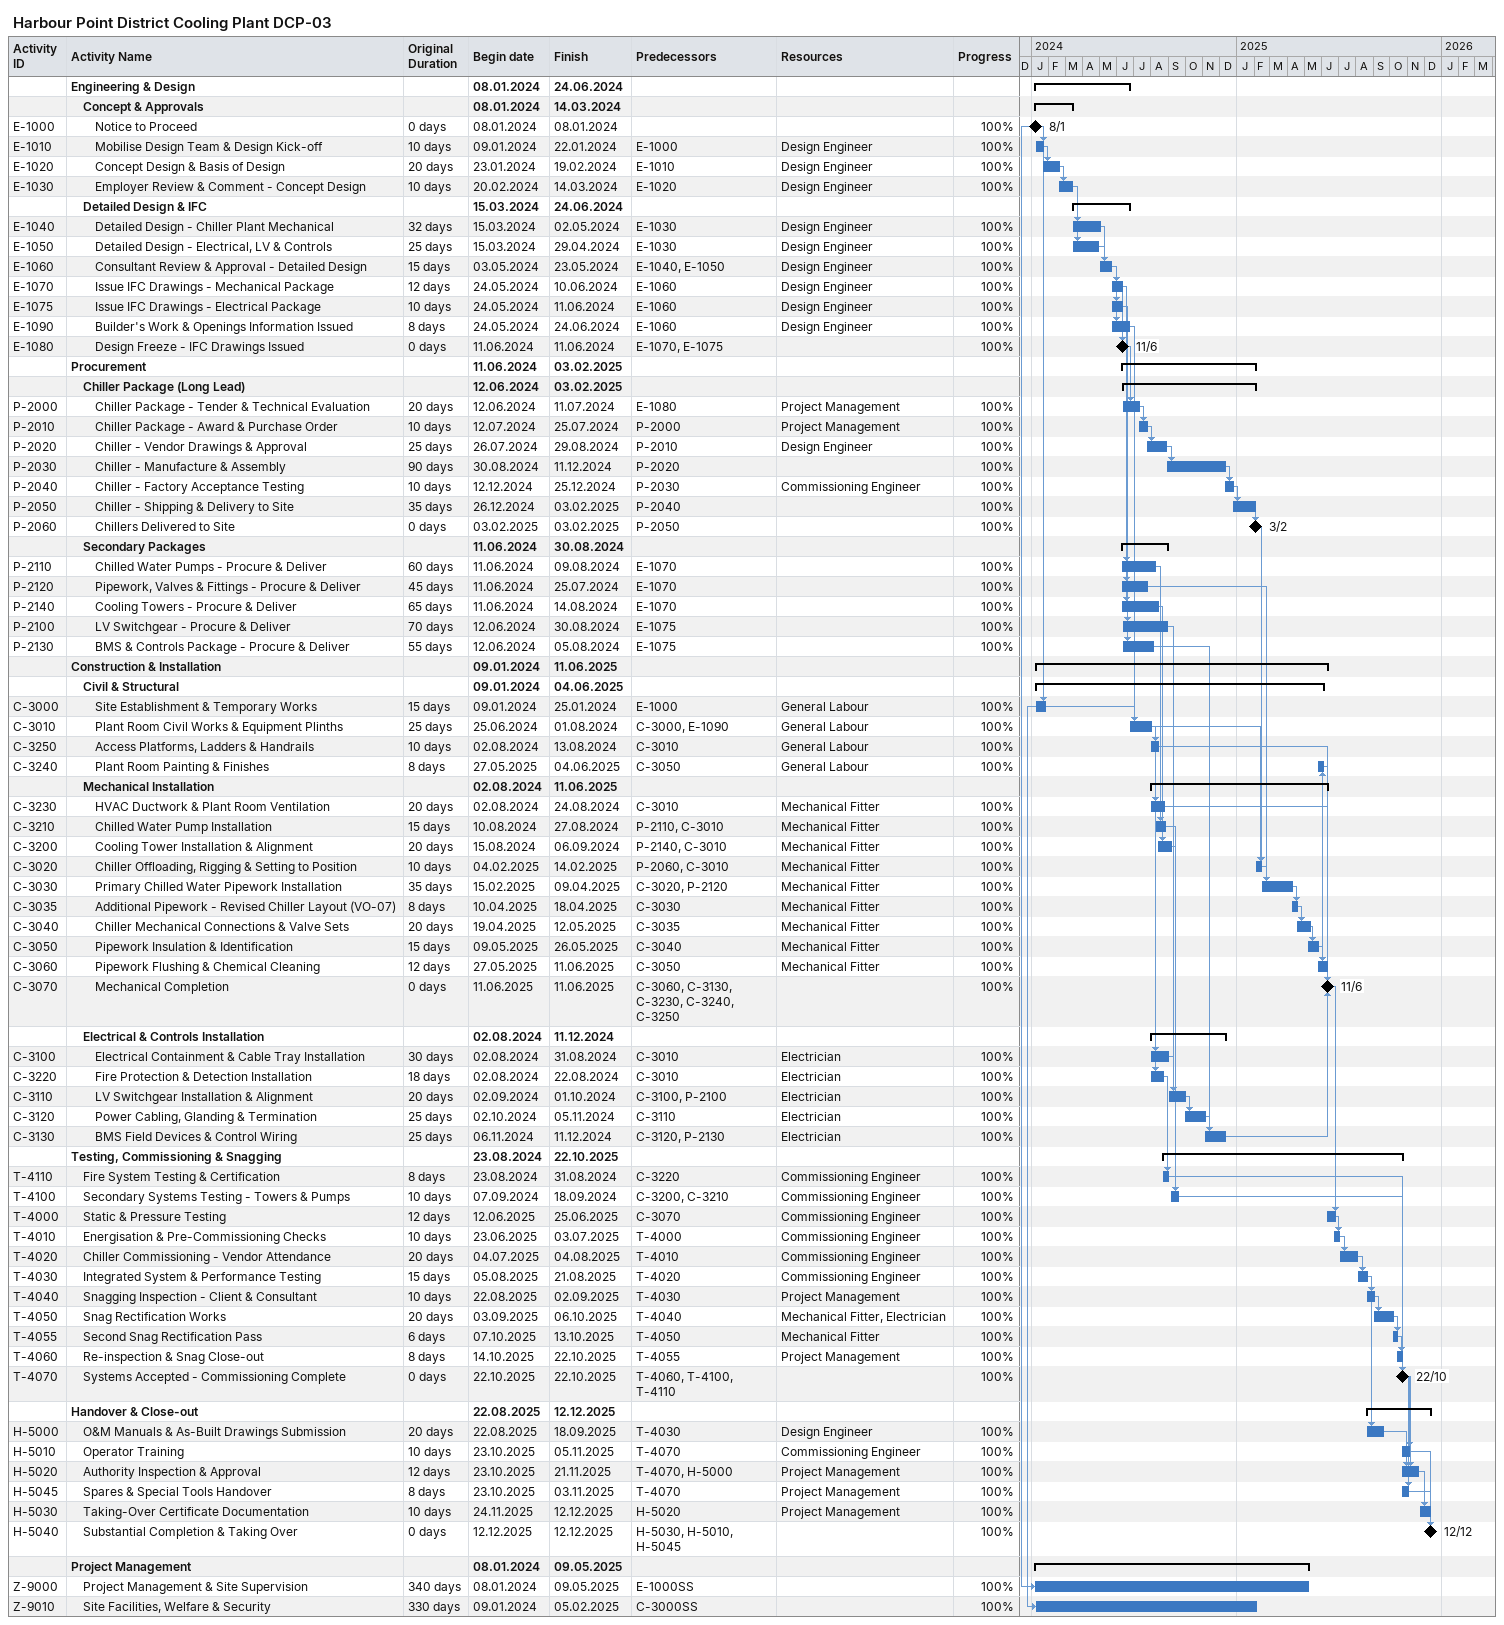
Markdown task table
Harbour Point District Cooling Plant DCP-03

| ID | Level | Task | Original duration | Start | Finish | Predecessors | Resources | % complete |
|---|---|---|---|---|---|---|---|---|
|  | 1 | **Engineering & Design** |  | 2024-01-08 | 2024-06-24 |  |  |  |
|  | 2 | **Concept & Approvals** |  | 2024-01-08 | 2024-03-14 |  |  |  |
| E-1000 | 3 | Notice to Proceed | 0d | 2024-01-08 | 2024-01-08 |  |  | 100 |
| E-1010 | 3 | Mobilise Design Team & Design Kick-off | 10d | 2024-01-09 | 2024-01-22 | E-1000 | Design Engineer | 100 |
| E-1020 | 3 | Concept Design & Basis of Design | 20d | 2024-01-23 | 2024-02-19 | E-1010 | Design Engineer | 100 |
| E-1030 | 3 | Employer Review & Comment - Concept Design | 10d | 2024-02-20 | 2024-03-14 | E-1020 | Design Engineer | 100 |
|  | 2 | **Detailed Design & IFC** |  | 2024-03-15 | 2024-06-24 |  |  |  |
| E-1040 | 3 | Detailed Design - Chiller Plant Mechanical | 32d | 2024-03-15 | 2024-05-02 | E-1030 | Design Engineer | 100 |
| E-1050 | 3 | Detailed Design - Electrical, LV & Controls | 25d | 2024-03-15 | 2024-04-29 | E-1030 | Design Engineer | 100 |
| E-1060 | 3 | Consultant Review & Approval - Detailed Design | 15d | 2024-05-03 | 2024-05-23 | E-1040, E-1050 | Design Engineer | 100 |
| E-1070 | 3 | Issue IFC Drawings - Mechanical Package | 12d | 2024-05-24 | 2024-06-10 | E-1060 | Design Engineer | 100 |
| E-1075 | 3 | Issue IFC Drawings - Electrical Package | 10d | 2024-05-24 | 2024-06-11 | E-1060 | Design Engineer | 100 |
| E-1090 | 3 | Builder's Work & Openings Information Issued | 8d | 2024-05-24 | 2024-06-24 | E-1060 | Design Engineer | 100 |
| E-1080 | 3 | Design Freeze - IFC Drawings Issued | 0d | 2024-06-11 | 2024-06-11 | E-1070, E-1075 |  | 100 |
|  | 1 | **Procurement** |  | 2024-06-11 | 2025-02-03 |  |  |  |
|  | 2 | **Chiller Package (Long Lead)** |  | 2024-06-12 | 2025-02-03 |  |  |  |
| P-2000 | 3 | Chiller Package - Tender & Technical Evaluation | 20d | 2024-06-12 | 2024-07-11 | E-1080 | Project Management | 100 |
| P-2010 | 3 | Chiller Package - Award & Purchase Order | 10d | 2024-07-12 | 2024-07-25 | P-2000 | Project Management | 100 |
| P-2020 | 3 | Chiller - Vendor Drawings & Approval | 25d | 2024-07-26 | 2024-08-29 | P-2010 | Design Engineer | 100 |
| P-2030 | 3 | Chiller - Manufacture & Assembly | 90d | 2024-08-30 | 2024-12-11 | P-2020 |  | 100 |
| P-2040 | 3 | Chiller - Factory Acceptance Testing | 10d | 2024-12-12 | 2024-12-25 | P-2030 | Commissioning Engineer | 100 |
| P-2050 | 3 | Chiller - Shipping & Delivery to Site | 35d | 2024-12-26 | 2025-02-03 | P-2040 |  | 100 |
| P-2060 | 3 | Chillers Delivered to Site | 0d | 2025-02-03 | 2025-02-03 | P-2050 |  | 100 |
|  | 2 | **Secondary Packages** |  | 2024-06-11 | 2024-08-30 |  |  |  |
| P-2110 | 3 | Chilled Water Pumps - Procure & Deliver | 60d | 2024-06-11 | 2024-08-09 | E-1070 |  | 100 |
| P-2120 | 3 | Pipework, Valves & Fittings - Procure & Deliver | 45d | 2024-06-11 | 2024-07-25 | E-1070 |  | 100 |
| P-2140 | 3 | Cooling Towers - Procure & Deliver | 65d | 2024-06-11 | 2024-08-14 | E-1070 |  | 100 |
| P-2100 | 3 | LV Switchgear - Procure & Deliver | 70d | 2024-06-12 | 2024-08-30 | E-1075 |  | 100 |
| P-2130 | 3 | BMS & Controls Package - Procure & Deliver | 55d | 2024-06-12 | 2024-08-05 | E-1075 |  | 100 |
|  | 1 | **Construction & Installation** |  | 2024-01-09 | 2025-06-11 |  |  |  |
|  | 2 | **Civil & Structural** |  | 2024-01-09 | 2025-06-04 |  |  |  |
| C-3000 | 3 | Site Establishment & Temporary Works | 15d | 2024-01-09 | 2024-01-25 | E-1000 | General Labour | 100 |
| C-3010 | 3 | Plant Room Civil Works & Equipment Plinths | 25d | 2024-06-25 | 2024-08-01 | C-3000, E-1090 | General Labour | 100 |
| C-3250 | 3 | Access Platforms, Ladders & Handrails | 10d | 2024-08-02 | 2024-08-13 | C-3010 | General Labour | 100 |
| C-3240 | 3 | Plant Room Painting & Finishes | 8d | 2025-05-27 | 2025-06-04 | C-3050 | General Labour | 100 |
|  | 2 | **Mechanical Installation** |  | 2024-08-02 | 2025-06-11 |  |  |  |
| C-3230 | 3 | HVAC Ductwork & Plant Room Ventilation | 20d | 2024-08-02 | 2024-08-24 | C-3010 | Mechanical Fitter | 100 |
| C-3210 | 3 | Chilled Water Pump Installation | 15d | 2024-08-10 | 2024-08-27 | P-2110, C-3010 | Mechanical Fitter | 100 |
| C-3200 | 3 | Cooling Tower Installation & Alignment | 20d | 2024-08-15 | 2024-09-06 | P-2140, C-3010 | Mechanical Fitter | 100 |
| C-3020 | 3 | Chiller Offloading, Rigging & Setting to Position | 10d | 2025-02-04 | 2025-02-14 | P-2060, C-3010 | Mechanical Fitter | 100 |
| C-3030 | 3 | Primary Chilled Water Pipework Installation | 35d | 2025-02-15 | 2025-04-09 | C-3020, P-2120 | Mechanical Fitter | 100 |
| C-3035 | 3 | Additional Pipework - Revised Chiller Layout (VO-07) | 8d | 2025-04-10 | 2025-04-18 | C-3030 | Mechanical Fitter | 100 |
| C-3040 | 3 | Chiller Mechanical Connections & Valve Sets | 20d | 2025-04-19 | 2025-05-12 | C-3035 | Mechanical Fitter | 100 |
| C-3050 | 3 | Pipework Insulation & Identification | 15d | 2025-05-09 | 2025-05-26 | C-3040 | Mechanical Fitter | 100 |
| C-3060 | 3 | Pipework Flushing & Chemical Cleaning | 12d | 2025-05-27 | 2025-06-11 | C-3050 | Mechanical Fitter | 100 |
| C-3070 | 3 | Mechanical Completion | 0d | 2025-06-11 | 2025-06-11 | C-3060, C-3130, C-3230, C-3240, C-3250 |  | 100 |
|  | 2 | **Electrical & Controls Installation** |  | 2024-08-02 | 2024-12-11 |  |  |  |
| C-3100 | 3 | Electrical Containment & Cable Tray Installation | 30d | 2024-08-02 | 2024-08-31 | C-3010 | Electrician | 100 |
| C-3220 | 3 | Fire Protection & Detection Installation | 18d | 2024-08-02 | 2024-08-22 | C-3010 | Electrician | 100 |
| C-3110 | 3 | LV Switchgear Installation & Alignment | 20d | 2024-09-02 | 2024-10-01 | C-3100, P-2100 | Electrician | 100 |
| C-3120 | 3 | Power Cabling, Glanding & Termination | 25d | 2024-10-02 | 2024-11-05 | C-3110 | Electrician | 100 |
| C-3130 | 3 | BMS Field Devices & Control Wiring | 25d | 2024-11-06 | 2024-12-11 | C-3120, P-2130 | Electrician | 100 |
|  | 1 | **Testing, Commissioning & Snagging** |  | 2024-08-23 | 2025-10-22 |  |  |  |
| T-4110 | 2 | Fire System Testing & Certification | 8d | 2024-08-23 | 2024-08-31 | C-3220 | Commissioning Engineer | 100 |
| T-4100 | 2 | Secondary Systems Testing - Towers & Pumps | 10d | 2024-09-07 | 2024-09-18 | C-3200, C-3210 | Commissioning Engineer | 100 |
| T-4000 | 2 | Static & Pressure Testing | 12d | 2025-06-12 | 2025-06-25 | C-3070 | Commissioning Engineer | 100 |
| T-4010 | 2 | Energisation & Pre-Commissioning Checks | 10d | 2025-06-23 | 2025-07-03 | T-4000 | Commissioning Engineer | 100 |
| T-4020 | 2 | Chiller Commissioning - Vendor Attendance | 20d | 2025-07-04 | 2025-08-04 | T-4010 | Commissioning Engineer | 100 |
| T-4030 | 2 | Integrated System & Performance Testing | 15d | 2025-08-05 | 2025-08-21 | T-4020 | Commissioning Engineer | 100 |
| T-4040 | 2 | Snagging Inspection - Client & Consultant | 10d | 2025-08-22 | 2025-09-02 | T-4030 | Project Management | 100 |
| T-4050 | 2 | Snag Rectification Works | 20d | 2025-09-03 | 2025-10-06 | T-4040 | Mechanical Fitter, Electrician | 100 |
| T-4055 | 2 | Second Snag Rectification Pass | 6d | 2025-10-07 | 2025-10-13 | T-4050 | Mechanical Fitter | 100 |
| T-4060 | 2 | Re-inspection & Snag Close-out | 8d | 2025-10-14 | 2025-10-22 | T-4055 | Project Management | 100 |
| T-4070 | 2 | Systems Accepted - Commissioning Complete | 0d | 2025-10-22 | 2025-10-22 | T-4060, T-4100, T-4110 |  | 100 |
|  | 1 | **Handover & Close-out** |  | 2025-08-22 | 2025-12-12 |  |  |  |
| H-5000 | 2 | O&M Manuals & As-Built Drawings Submission | 20d | 2025-08-22 | 2025-09-18 | T-4030 | Design Engineer | 100 |
| H-5010 | 2 | Operator Training | 10d | 2025-10-23 | 2025-11-05 | T-4070 | Commissioning Engineer | 100 |
| H-5020 | 2 | Authority Inspection & Approval | 12d | 2025-10-23 | 2025-11-21 | T-4070, H-5000 | Project Management | 100 |
| H-5045 | 2 | Spares & Special Tools Handover | 8d | 2025-10-23 | 2025-11-03 | T-4070 | Project Management | 100 |
| H-5030 | 2 | Taking-Over Certificate Documentation | 10d | 2025-11-24 | 2025-12-12 | H-5020 | Project Management | 100 |
| H-5040 | 2 | Substantial Completion & Taking Over | 0d | 2025-12-12 | 2025-12-12 | H-5030, H-5010, H-5045 |  | 100 |
|  | 1 | **Project Management** |  | 2024-01-08 | 2025-05-09 |  |  |  |
| Z-9000 | 2 | Project Management & Site Supervision | 340d | 2024-01-08 | 2025-05-09 | E-1000SS |  | 100 |
| Z-9010 | 2 | Site Facilities, Welfare & Security | 330d | 2024-01-09 | 2025-02-05 | C-3000SS |  | 100 |
